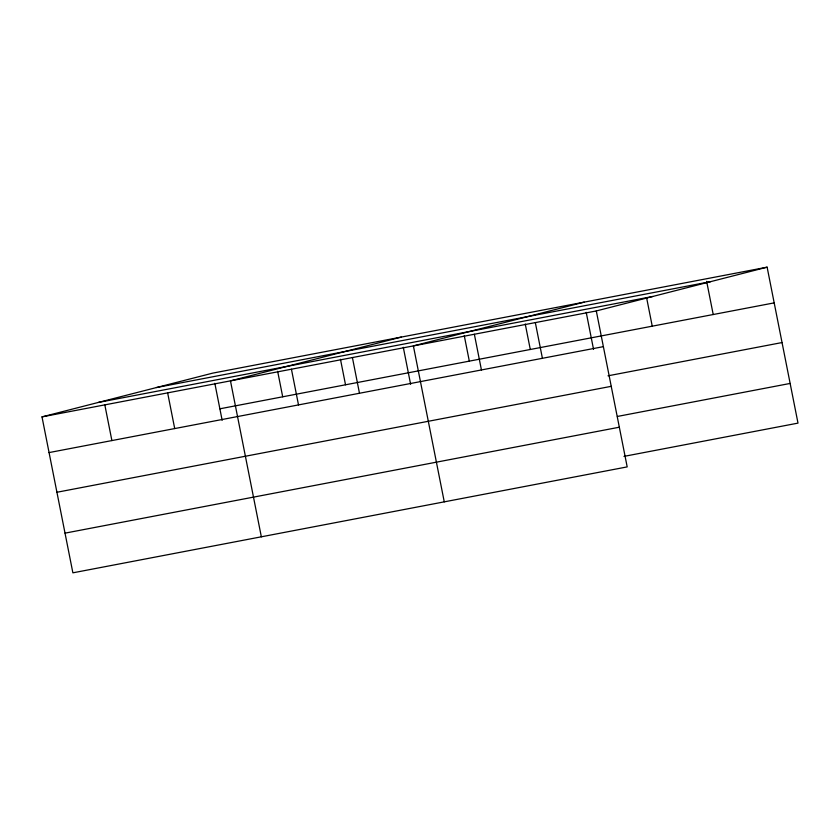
<?xml version="1.0" encoding="UTF-8"?>
<svg xmlns="http://www.w3.org/2000/svg" width="840" height="840" viewBox="0 0 840 840"><rect width="100%" height="100%" fill="white"/><g stroke="black" fill="none" stroke-linecap="round" stroke-linejoin="round"><path stroke-width="1.26" d="M767.12 267.173L596.305 310.947L627.186 466.893L72.88 572.827L42 416.882L212.814 373.107L767.12 267.173L798 423.119L623.973 456.382M401.279 337.092L230.465 380.856L261.345 536.812M584.199 302.127L413.385 345.901L444.266 501.848M156.44 387.555L710.755 281.62M98.364 402.433L652.68 296.499M42 416.882L596.305 310.947M219.881 408.807L774.186 302.873M49.066 452.582L603.383 346.647M608.013 375.816L782.05 342.552M56.931 492.261L611.236 386.327M617.379 416.451L790.146 383.439M65.026 533.148L619.332 427.214M706.65 281.379L713.212 314.528M646.684 298.127L652.239 326.183M586.215 312.333L593.544 349.356M535.332 322.602L542.409 358.302M525.242 323.988L530.292 349.482M474.358 334.246L481.435 369.947M464.268 335.632L469.319 361.137M403.294 347.288L410.624 384.31M352.411 357.556L359.478 393.256M340.473 359.3L345.524 384.794M291.438 369.212L298.505 404.911M277.651 371.301L282.702 396.806M214.83 383.303L222.159 420.326M167.643 392.868L174.709 428.568M104.822 404.87L111.888 440.57"/></g></svg>
